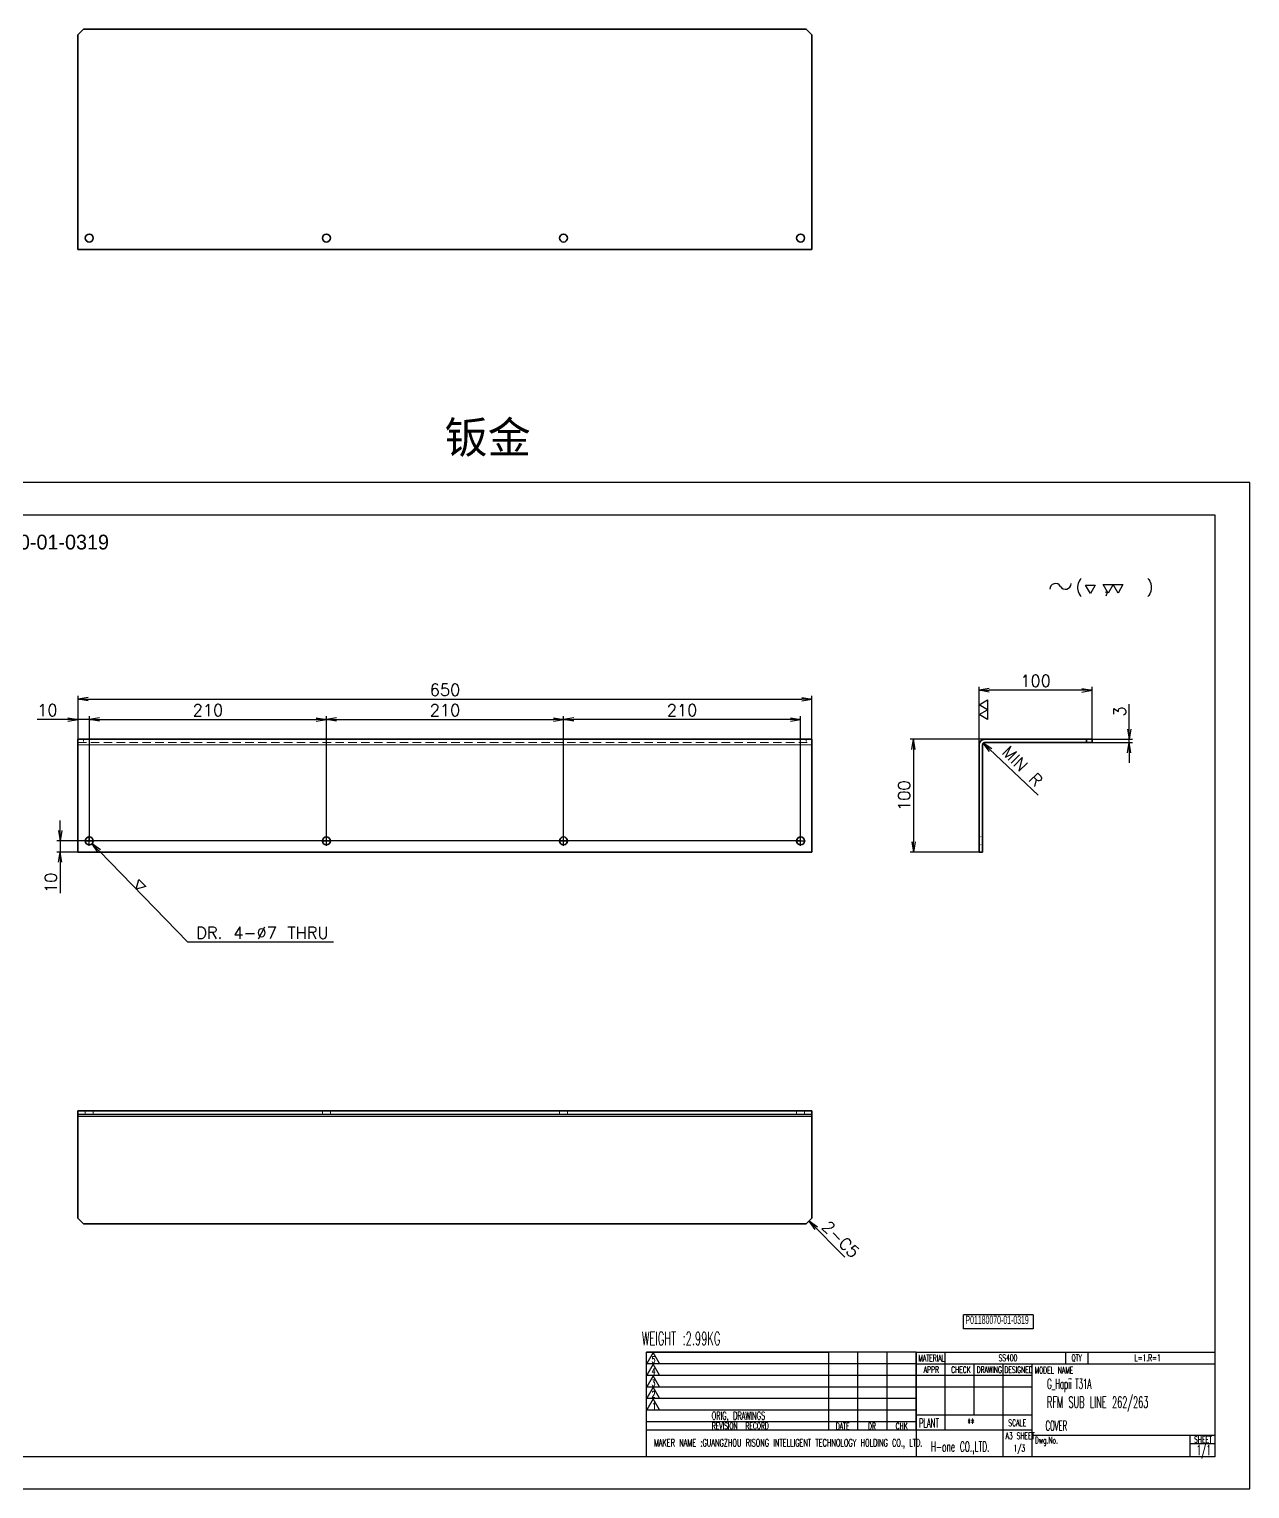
# Model space of a CAD drawing. Header units: inches. Extents: x 21 to 8642, y -3779 to 2137.
# Drawn here: x 730 to 1811, y -2633 to -1340 of the extents above; entities that cross this region are included whole.
import ezdxf

# ---------------------------------------------------------------- set-up
doc = ezdxf.new("R2010")
doc.units = ezdxf.units.IN
doc.header["$MEASUREMENT"] = 0
doc.linetypes.add('CENTER-HOKUTO', pattern=[23, 20, -1, 1, -1])
doc.linetypes.add('HIDDEN-HOKUTO', pattern=[3.8, 2.5, -1.3])
doc.layers.add('AM_HID', color=1, linetype='HIDDEN-HOKUTO', lineweight=25)
doc.layers.add('title_frame', color=7, linetype='Continuous')
doc.layers.add('word_dim', color=253, linetype='Continuous')
doc.styles.add('MX_NOTE_STANDARD', font='txt.shx', dxfattribs={"bigfont": 'bigfont.shx'})
doc.styles.get("Standard").update_dxf_attribs({"font": 'txt', "bigfont": 'gbcbig.shx'})
doc.dimstyles.new('副本 STANDARD1-3', dxfattribs={"dimscale": 3, "dimtxt": 3.5, "dimasz": 3, "dimexe": 1, "dimexo": 0, "dimgap": 1, "dimtad": 3, "dimdsep": 46, "dimtxsty": 'Standard', "dimblk1": 'OPEN', "dimblk2": 'OPEN', "dimsah": 1, "dimcen": 0, "dimclrd": 256, "dimclre": 256, "dimclrt": 3, "dimadec": 0, "dimazin": 0, "dimtfac": 1, "dimtmove": 0, "dimatfit": 3, "dimldrblk": 'OPEN', "dimfxl": 1, "dimtolj": 1, "dimtzin": 0, "dimarcsym": 0})

# ---------------------------------------------------------------- blocks, each defined once
blk = doc.blocks.new('shiage0')
at = {"layer": 'word_dim', "color": 3, "linetype": 'Continuous'}
for centre, start, end in [((1.69, 0), 30, 180), ((4.61, 1.69), 210, 0)]:
    blk.add_arc(centre, 1.69, start, end, dxfattribs=at)
blk = doc.blocks.new('11')
at = {"layer": 'title_frame', "color": 3, "linetype": 'Continuous'}
for points in [[(15.1, 3.38), (13.66, 5.88), (16.55, 5.88)], [(20.38, 3.57), (18.93, 6.07), (24.71, 6.07), (23.27, 3.57), (21.82, 6.07)]]:
    blk.add_lwpolyline(points, close=True, dxfattribs=at)
blk.add_blockref('shiage0', (3.13, 4.67), dxfattribs=at)
blk.add_text('(  ,   )', height=3.5, dxfattribs=at).set_placement((10.71, 3.7))
blk = doc.blocks.new('_Open')
at = {"color": 0, "lineweight": -2}
for p, q in [((-1, 0.17), (0, 0)), ((-1, -0.17), (0, 0)), ((0, 0), (-1, 0))]:
    blk.add_line(p, q, dxfattribs=at)
blk = doc.blocks.new('*D280')
at = {"layer": 'DEFPOINTS', "color": 0, "linetype": 'Continuous', "transparency": 16777216}
for p in [(1422.8, -1933.7), (772.8, -2069.1), (1422.8, -2069.1)]:
    blk.add_point(p, dxfattribs=at)
at = {"layer": 'word_dim', "linetype": 'Continuous', "lineweight": -2, "transparency": 16777216}
for p, q in [((772.8, -2069.1), (772.8, -1930.7)), ((781.8, -1933.7), (1413.8, -1933.7)), ((1422.8, -2069.1), (1422.8, -1930.7))]:
    blk.add_line(p, q, dxfattribs=at)
at = {"layer": 'word_dim', "linetype": 'Continuous', "lineweight": -2, "transparency": 16777216, "xscale": 9, "yscale": 9, "zscale": 9, "rotation": 180}
blk.add_blockref('_Open', (772.8, -1933.7), dxfattribs=at)
at = {"layer": 'word_dim', "linetype": 'Continuous', "lineweight": -2, "transparency": 16777216, "xscale": 9, "yscale": 9, "zscale": 9}
blk.add_blockref('_Open', (1422.8, -1933.7), dxfattribs=at)
at = {"layer": 'word_dim', "color": 3, "linetype": 'Continuous', "transparency": 16777216, "insert": (1097.8, -1925.4), "char_height": 10.5, "attachment_point": 5}
blk.add_mtext('\\A1;650', dxfattribs=at)
blk = doc.blocks.new('*D281')
at = {"layer": 'DEFPOINTS', "color": 0, "linetype": 'Continuous', "transparency": 16777216}
for p in [(772.8, -1951.7), (772.8, -2059.1), (782.8, -2059.1)]:
    blk.add_point(p, dxfattribs=at)
at = {"layer": 'word_dim', "linetype": 'Continuous', "lineweight": -2, "transparency": 16777216}
for p, q in [((763.8, -1951.7), (736.5, -1951.7)), ((772.8, -2059.1), (772.8, -1948.7)), ((782.8, -1951.7), (772.8, -1951.7)), ((782.8, -2059.1), (782.8, -1948.7)), ((791.8, -1951.7), (800.8, -1951.7))]:
    blk.add_line(p, q, dxfattribs=at)
at = {"layer": 'word_dim', "linetype": 'Continuous', "lineweight": -2, "transparency": 16777216, "xscale": 9, "yscale": 9, "zscale": 9}
blk.add_blockref('_Open', (772.8, -1951.7), dxfattribs=at)
at = {"layer": 'word_dim', "linetype": 'Continuous', "lineweight": -2, "transparency": 16777216, "xscale": 9, "yscale": 9, "zscale": 9, "rotation": 180}
blk.add_blockref('_Open', (782.8, -1951.7), dxfattribs=at)
at = {"layer": 'word_dim', "color": 3, "linetype": 'Continuous', "transparency": 16777216, "insert": (745.6, -1943.4), "char_height": 10.5, "attachment_point": 5}
blk.add_mtext('\\A1;10', dxfattribs=at)
blk = doc.blocks.new('*D282')
at = {"layer": 'DEFPOINTS', "color": 0, "linetype": 'Continuous', "transparency": 16777216}
for p in [(1412.8, -2059.1), (756.9, -2069.1), (782.8, -2069.1)]:
    blk.add_point(p, dxfattribs=at)
at = {"layer": 'word_dim', "linetype": 'Continuous', "lineweight": -2, "transparency": 16777216}
for p, q in [((756.9, -2050.1), (756.9, -2041.1)), ((1412.8, -2059.1), (753.9, -2059.1)), ((756.9, -2059.1), (756.9, -2069.1)), ((782.8, -2069.1), (753.9, -2069.1)), ((756.9, -2078.1), (756.9, -2105.4))]:
    blk.add_line(p, q, dxfattribs=at)
at = {"layer": 'word_dim', "linetype": 'Continuous', "lineweight": -2, "transparency": 16777216, "xscale": 9, "yscale": 9, "zscale": 9}
for p, rotation in [((756.9, -2059.1), 270), ((756.9, -2069.1), 90)]:
    blk.add_blockref('_Open', p, dxfattribs=dict(at, rotation=rotation))
at = {"layer": 'word_dim', "color": 3, "linetype": 'Continuous', "transparency": 16777216, "insert": (748.7, -2096.3), "char_height": 10.5, "attachment_point": 5, "rotation": 90}
blk.add_mtext('\\A1;10', dxfattribs=at)
blk = doc.blocks.new('*D283')
at = {"layer": 'DEFPOINTS', "color": 0, "linetype": 'Continuous', "transparency": 16777216}
for p in [(992.8, -1951.7), (782.8, -2059.1), (992.8, -2059.1)]:
    blk.add_point(p, dxfattribs=at)
at = {"layer": 'word_dim', "linetype": 'Continuous', "lineweight": -2, "transparency": 16777216}
for p, q in [((782.8, -2059.1), (782.8, -1948.7)), ((791.8, -1951.7), (983.8, -1951.7)), ((992.8, -2059.1), (992.8, -1948.7))]:
    blk.add_line(p, q, dxfattribs=at)
at = {"layer": 'word_dim', "linetype": 'Continuous', "lineweight": -2, "transparency": 16777216, "xscale": 9, "yscale": 9, "zscale": 9, "rotation": 180}
blk.add_blockref('_Open', (782.8, -1951.7), dxfattribs=at)
at = {"layer": 'word_dim', "linetype": 'Continuous', "lineweight": -2, "transparency": 16777216, "xscale": 9, "yscale": 9, "zscale": 9}
blk.add_blockref('_Open', (992.8, -1951.7), dxfattribs=at)
at = {"layer": 'word_dim', "color": 3, "linetype": 'Continuous', "transparency": 16777216, "insert": (887.8, -1943.4), "char_height": 10.5, "attachment_point": 5}
blk.add_mtext('\\A1;210', dxfattribs=at)
blk = doc.blocks.new('*D284')
at = {"layer": 'DEFPOINTS', "color": 0, "linetype": 'Continuous', "transparency": 16777216}
for p in [(1202.8, -1951.7), (992.8, -2059.1), (1202.8, -2059.1)]:
    blk.add_point(p, dxfattribs=at)
at = {"layer": 'word_dim', "linetype": 'Continuous', "lineweight": -2, "transparency": 16777216}
for p, q in [((992.8, -2059.1), (992.8, -1948.7)), ((1001.8, -1951.7), (1193.8, -1951.7)), ((1202.8, -2059.1), (1202.8, -1948.7))]:
    blk.add_line(p, q, dxfattribs=at)
at = {"layer": 'word_dim', "linetype": 'Continuous', "lineweight": -2, "transparency": 16777216, "xscale": 9, "yscale": 9, "zscale": 9, "rotation": 180}
blk.add_blockref('_Open', (992.8, -1951.7), dxfattribs=at)
at = {"layer": 'word_dim', "linetype": 'Continuous', "lineweight": -2, "transparency": 16777216, "xscale": 9, "yscale": 9, "zscale": 9}
blk.add_blockref('_Open', (1202.8, -1951.7), dxfattribs=at)
at = {"layer": 'word_dim', "color": 3, "linetype": 'Continuous', "transparency": 16777216, "insert": (1097.8, -1943.4), "char_height": 10.5, "attachment_point": 5}
blk.add_mtext('\\A1;210', dxfattribs=at)
blk = doc.blocks.new('*D285')
at = {"layer": 'DEFPOINTS', "color": 0, "linetype": 'Continuous', "transparency": 16777216}
for p in [(1202.8, -1951.7), (1202.8, -2059.1), (1412.8, -2059.1)]:
    blk.add_point(p, dxfattribs=at)
at = {"layer": 'word_dim', "linetype": 'Continuous', "lineweight": -2, "transparency": 16777216}
for p, q in [((1202.8, -2059.1), (1202.8, -1948.7)), ((1403.8, -1951.7), (1211.8, -1951.7)), ((1412.8, -2059.1), (1412.8, -1948.7))]:
    blk.add_line(p, q, dxfattribs=at)
at = {"layer": 'word_dim', "linetype": 'Continuous', "lineweight": -2, "transparency": 16777216, "xscale": 9, "yscale": 9, "zscale": 9, "rotation": 180}
blk.add_blockref('_Open', (1202.8, -1951.7), dxfattribs=at)
at = {"layer": 'word_dim', "linetype": 'Continuous', "lineweight": -2, "transparency": 16777216, "xscale": 9, "yscale": 9, "zscale": 9}
blk.add_blockref('_Open', (1412.8, -1951.7), dxfattribs=at)
at = {"layer": 'word_dim', "color": 3, "linetype": 'Continuous', "transparency": 16777216, "insert": (1307.8, -1943.4), "char_height": 10.5, "attachment_point": 5}
blk.add_mtext('\\A1;210', dxfattribs=at)
blk = doc.blocks.new('*D286')
at = {"layer": 'DEFPOINTS', "color": 0, "linetype": 'Continuous', "transparency": 16777216}
for p in [(1570.9, -1925.8), (1570.9, -1974.1), (1670.9, -1969.1)]:
    blk.add_point(p, dxfattribs=at)
at = {"layer": 'word_dim', "linetype": 'Continuous', "lineweight": -2, "transparency": 16777216}
for p, q in [((1570.9, -1974.1), (1570.9, -1922.8)), ((1661.9, -1925.8), (1579.9, -1925.8)), ((1670.9, -1969.1), (1670.9, -1922.8))]:
    blk.add_line(p, q, dxfattribs=at)
at = {"layer": 'word_dim', "linetype": 'Continuous', "lineweight": -2, "transparency": 16777216, "xscale": 9, "yscale": 9, "zscale": 9, "rotation": 180}
blk.add_blockref('_Open', (1570.9, -1925.8), dxfattribs=at)
at = {"layer": 'word_dim', "linetype": 'Continuous', "lineweight": -2, "transparency": 16777216, "xscale": 9, "yscale": 9, "zscale": 9}
blk.add_blockref('_Open', (1670.9, -1925.8), dxfattribs=at)
at = {"layer": 'word_dim', "color": 3, "linetype": 'Continuous', "transparency": 16777216, "insert": (1620.9, -1917.5), "char_height": 10.5, "attachment_point": 5}
blk.add_mtext('\\A1;100', dxfattribs=at)
blk = doc.blocks.new('*D287')
at = {"layer": 'DEFPOINTS', "color": 0, "linetype": 'Continuous', "transparency": 16777216}
for p in [(1670.9, -1969.1), (1512.7, -2069.1), (1573.9, -2069.1)]:
    blk.add_point(p, dxfattribs=at)
at = {"layer": 'word_dim', "linetype": 'Continuous', "lineweight": -2, "transparency": 16777216}
for p, q in [((1670.9, -1969.1), (1509.7, -1969.1)), ((1512.7, -1978.1), (1512.7, -2060.1)), ((1573.9, -2069.1), (1509.7, -2069.1))]:
    blk.add_line(p, q, dxfattribs=at)
at = {"layer": 'word_dim', "linetype": 'Continuous', "lineweight": -2, "transparency": 16777216, "xscale": 9, "yscale": 9, "zscale": 9}
for p, rotation in [((1512.7, -1969.1), 90), ((1512.7, -2069.1), 270)]:
    blk.add_blockref('_Open', p, dxfattribs=dict(at, rotation=rotation))
at = {"layer": 'word_dim', "color": 3, "linetype": 'Continuous', "transparency": 16777216, "insert": (1504.4, -2019.1), "char_height": 10.5, "attachment_point": 5, "rotation": 90}
blk.add_mtext('\\A1;100', dxfattribs=at)
blk = doc.blocks.new('*D288')
at = {"layer": 'DEFPOINTS', "color": 0, "linetype": 'Continuous', "transparency": 16777216}
for p in [(1670.9, -1969.1), (1670.9, -1972.1), (1703.7, -1969.1)]:
    blk.add_point(p, dxfattribs=at)
at = {"layer": 'word_dim', "linetype": 'Continuous', "lineweight": -2, "transparency": 16777216}
for p, q in [((1703.7, -1960.1), (1703.7, -1938.1)), ((1670.9, -1969.1), (1706.7, -1969.1)), ((1670.9, -1972.1), (1706.7, -1972.1)), ((1703.7, -1972.1), (1703.7, -1969.1)), ((1703.7, -1981.1), (1703.7, -1990.1))]:
    blk.add_line(p, q, dxfattribs=at)
at = {"layer": 'word_dim', "linetype": 'Continuous', "lineweight": -2, "transparency": 16777216, "xscale": 9, "yscale": 9, "zscale": 9}
for p, rotation in [((1703.7, -1969.1), 270), ((1703.7, -1972.1), 90)]:
    blk.add_blockref('_Open', p, dxfattribs=dict(at, rotation=rotation))
at = {"layer": 'word_dim', "color": 3, "linetype": 'Continuous', "transparency": 16777216, "insert": (1695.5, -1944.6), "char_height": 10.5, "attachment_point": 5, "rotation": 90}
blk.add_mtext('\\A1;3', dxfattribs=at)
blk = doc.blocks.new('shiage2')
at = {"layer": 'word_dim', "color": 3, "linetype": 'Continuous'}
for p, q in [((-1.44, 2.5), (4.33, 2.5)), ((0, 0), (-1.44, 2.5)), ((1.44, 2.5), (0, 0)), ((2.89, 0), (1.44, 2.5)), ((4.33, 2.5), (2.89, 0))]:
    blk.add_line(p, q, dxfattribs=at)
blk = doc.blocks.new('*D289')
at = {"layer": 'DEFPOINTS', "color": 0, "linetype": 'Continuous', "transparency": 16777216}
for p in [(780.3, -2056.6), (785.2, -2061.7)]:
    blk.add_point(p, dxfattribs=at)
at = {"layer": 'word_dim', "linetype": 'Continuous', "lineweight": -2, "transparency": 16777216}
for p, q in [((870.1, -2148.7), (791.5, -2068.1)), ((999.1, -2148.7), (870.1, -2148.7))]:
    blk.add_line(p, q, dxfattribs=at)
at = {"layer": 'word_dim', "linetype": 'Continuous', "lineweight": -2, "transparency": 16777216, "xscale": 9, "yscale": 9, "zscale": 9, "rotation": 134.2728589700893}
blk.add_blockref('_Open', (785.2, -2061.7), dxfattribs=at)
at = {"layer": 'word_dim', "color": 3, "linetype": 'Continuous', "transparency": 16777216, "insert": (936.1, -2140.5), "char_height": 10.5, "attachment_point": 5}
blk.add_mtext('\\A1;DR. 4-∅7 THRU', dxfattribs=at)
blk = doc.blocks.new('shiage1')
at = {"layer": 'word_dim', "color": 3, "linetype": 'Continuous'}
for p, q in [((0, 0), (-1.44, 2.5)), ((-1.44, 2.5), (1.44, 2.5)), ((1.44, 2.5), (0, 0))]:
    blk.add_line(p, q, dxfattribs=at)

msp = doc.modelspace()

# ---------------------------------------------------------------- linework, layer by layer
at = {"color": 7, "lineweight": 35, "ltscale": 0.176777}
for p, q in [((777.752, -1340.365), (772.752, -1345.365)), ((1417.752, -1340.365), (1422.752, -1345.365)), ((777.752, -2398.334), (772.752, -2393.334)), ((1417.752, -2398.334), (1422.752, -2393.334))]:
    msp.add_line(p, q, dxfattribs=at)
at = {"color": 7, "lineweight": 35}
for p, q in [((777.752, -1340.365), (1417.752, -1340.365)), ((772.752, -1345.365), (772.752, -1440.365)), ((1422.752, -1345.365), (1422.752, -1440.365)), ((772.752, -1440.365), (772.752, -1535.365)), ((1422.752, -1440.365), (1422.752, -1535.365)), ((772.752, -1535.365), (1422.752, -1535.365)), ((772.752, -1969.145), (1422.752, -1969.145)), ((772.752, -1974.145), (772.752, -2069.145)), ((1422.752, -1974.145), (1422.752, -2069.145)), ((1570.888, -1974.145), (1570.888, -2069.145)), ((1573.888, -1974.145), (1573.888, -2069.145)), ((1665.888, -1969.145), (1575.888, -1969.145)), ((1665.888, -1972.145), (1575.888, -1972.145)), ((772.752, -2069.145), (1422.752, -2069.145)), ((772.752, -2298.334), (1422.752, -2298.334)), ((772.752, -2301.334), (1422.752, -2301.334)), ((772.752, -2393.334), (772.752, -2303.334)), ((1422.752, -2393.334), (1422.752, -2303.334)), ((777.752, -2398.334), (1417.752, -2398.334))]:
    msp.add_line(p, q, dxfattribs=at)
at = {"color": 7, "lineweight": 35, "ltscale": 0.125}
for p, q in [((772.752, -1974.145), (772.752, -1969.145)), ((1422.752, -1974.145), (1422.752, -1969.145)), ((1670.888, -1969.145), (1665.888, -1969.145)), ((1670.888, -1972.145), (1665.888, -1972.145))]:
    msp.add_line(p, q, dxfattribs=at)
at = {"color": 7, "lineweight": 13}
for p, q in [((772.752, -1974.145), (1422.752, -1974.145)), ((772.752, -2303.334), (1422.752, -2303.334))]:
    msp.add_line(p, q, dxfattribs=at)
at = {"color": 7, "lineweight": 35, "ltscale": 0.075}
for p, q in [((1665.888, -1972.145), (1665.888, -1969.145)), ((1670.888, -1972.145), (1670.888, -1969.145)), ((1570.888, -2069.145), (1573.888, -2069.145)), ((772.752, -2298.334), (772.752, -2301.334)), ((1422.752, -2298.334), (1422.752, -2301.334))]:
    msp.add_line(p, q, dxfattribs=at)
at = {"color": 2, "linetype": 'CENTER-HOKUTO'}
for p, q in [((782.752, -2063.52), (782.752, -2054.77)), ((992.752, -2063.52), (992.752, -2054.77)), ((1202.752, -2063.52), (1202.752, -2054.77)), ((1412.752, -2063.52), (1412.752, -2054.77)), ((778.377, -2059.145), (787.127, -2059.145)), ((988.377, -2059.145), (997.127, -2059.145)), ((1198.377, -2059.145), (1207.127, -2059.145)), ((1408.377, -2059.145), (1417.127, -2059.145))]:
    msp.add_line(p, q, dxfattribs=at)
at = {"color": 7, "lineweight": 35, "ltscale": 0.05}
for p, q in [((772.752, -2303.334), (772.752, -2301.334)), ((1422.752, -2303.334), (1422.752, -2301.334))]:
    msp.add_line(p, q, dxfattribs=at)
at = {"color": 7, "lineweight": 35}
for centre in [(782.752, -1525.365), (992.752, -1525.365), (1202.752, -1525.365), (1412.752, -1525.365), (782.752, -2059.145), (992.752, -2059.145), (1202.752, -2059.145), (1412.752, -2059.145)]:
    msp.add_circle(centre, 3.5, dxfattribs=at)
for radius in [5, 2]:
    msp.add_arc((1575.888, -1974.145), radius, 90.000003, 180.000005, dxfattribs=at)
at = {"layer": 'AM_HID', "lineweight": 13, "ltscale": 3}
for p, q in [((772.752, -1972.145), (1422.752, -1972.145)), ((772.752, -1974.145), (1422.752, -1974.145))]:
    msp.add_line(p, q, dxfattribs=at)
at = {"layer": 'AM_HID', "lineweight": 13, "ltscale": 0.075}
for p, q in [((777.752, -1972.145), (777.752, -1969.145)), ((1417.752, -1972.145), (1417.752, -1969.145)), ((1665.888, -1972.145), (1665.888, -1969.145)), ((1570.888, -2055.645), (1573.888, -2055.645)), ((1570.888, -2055.645), (1573.888, -2055.645)), ((1570.888, -2055.645), (1573.888, -2055.645)), ((1570.888, -2055.645), (1573.888, -2055.645)), ((1570.888, -2062.645), (1573.888, -2062.645)), ((1570.888, -2062.645), (1573.888, -2062.645)), ((1570.888, -2062.645), (1573.888, -2062.645)), ((1570.888, -2062.645), (1573.888, -2062.645)), ((779.252, -2298.334), (779.252, -2301.334)), ((786.252, -2298.334), (786.252, -2301.334)), ((989.252, -2298.334), (989.252, -2301.334)), ((996.252, -2298.334), (996.252, -2301.334)), ((1199.252, -2298.334), (1199.252, -2301.334)), ((1206.252, -2298.334), (1206.252, -2301.334)), ((1409.252, -2298.334), (1409.252, -2301.334)), ((1416.252, -2298.334), (1416.252, -2301.334))]:
    msp.add_line(p, q, dxfattribs=at)
at = {"layer": 'AM_HID', "lineweight": 13}
msp.add_line((772.752, -2303.334), (1422.752, -2303.334), dxfattribs=at)
at = {"layer": 'title_frame'}
for p, q in [((1557.121, -2491.326), (1557.121, -2478.725)), ((1618.705, -2478.725), (1557.121, -2478.725)), ((1618.705, -2478.725), (1618.705, -2491.326)), ((1618.705, -2491.326), (1557.121, -2491.326)), ((1276.162, -2604.53), (1276.162, -2511.92)), ((1276.162, -2511.92), (1437.862, -2511.92)), ((1515.037, -2511.92), (1276.162, -2511.92)), ((1282.102, -2512.283), (1276.463, -2522.05)), ((1287.741, -2522.05), (1282.102, -2512.283)), ((1437.862, -2581.01), (1437.862, -2511.92)), ((1463.587, -2581.01), (1463.587, -2511.92)), ((1463.587, -2581.01), (1463.587, -2511.92)), ((1489.312, -2581.01), (1489.312, -2511.92)), ((1489.312, -2581.01), (1489.312, -2511.92)), ((1515.037, -2511.92), (1515.037, -2522.21)), ((1515.037, -2511.92), (1515.037, -2604.53)), ((1515.037, -2511.92), (1515.037, -2604.53)), ((1515.037, -2581.01), (1515.037, -2511.92)), ((1515.037, -2511.92), (1779.637, -2511.92)), ((1540.762, -2581.01), (1540.762, -2511.92)), ((1647.337, -2511.92), (1647.337, -2522.21)), ((1667.055, -2511.92), (1667.055, -2522.21)), ((1437.862, -2522.21), (1276.162, -2522.21)), ((1515.037, -2522.21), (1276.162, -2522.21)), ((1437.862, -2532.5), (1276.162, -2532.5)), ((1515.037, -2532.5), (1276.162, -2532.5)), ((1276.463, -2522.05), (1287.741, -2522.05)), ((1282.102, -2522.506), (1276.463, -2532.273)), ((1276.463, -2532.273), (1287.741, -2532.273)), ((1282.102, -2532.883), (1276.463, -2542.65)), ((1287.741, -2532.273), (1282.102, -2522.506)), ((1287.741, -2542.65), (1282.102, -2532.883)), ((1515.037, -2522.21), (1779.637, -2522.21)), ((1617.937, -2532.5), (1515.037, -2532.5)), ((1566.487, -2567.496), (1566.487, -2522.21)), ((1592.212, -2604.53), (1592.212, -2522.21)), ((1617.937, -2604.53), (1617.937, -2522.21)), ((1437.862, -2542.79), (1276.162, -2542.79)), ((1515.037, -2542.79), (1276.162, -2542.79)), ((1276.463, -2542.65), (1287.741, -2542.65)), ((1282.102, -2542.918), (1276.463, -2552.685)), ((1287.741, -2552.685), (1282.102, -2542.918)), ((1617.937, -2542.79), (1515.037, -2542.79)), ((1437.862, -2553.08), (1276.162, -2553.08)), ((1515.037, -2553.08), (1276.162, -2553.08)), ((1276.463, -2552.685), (1287.741, -2552.685)), ((1282.102, -2553.295), (1276.463, -2563.062)), ((1287.741, -2563.062), (1282.102, -2553.295)), ((1437.862, -2563.37), (1276.162, -2563.37)), ((1515.037, -2563.37), (1276.162, -2563.37)), ((1276.463, -2563.062), (1287.741, -2563.062)), ((1515.037, -2567.496), (1617.937, -2567.496)), ((1437.862, -2573.66), (1276.162, -2573.66)), ((1515.037, -2573.66), (1276.162, -2573.66)), ((1515.037, -2581.01), (1276.162, -2581.01)), ((1617.937, -2581.01), (1515.037, -2581.01)), ((1617.937, -2585.42), (1779.637, -2585.42)), ((1757.587, -2585.42), (1757.587, -2604.53)), ((1757.587, -2592.77), (1779.637, -2592.77)), ((1779.637, -2604.53), (1617.937, -2604.53))]:
    msp.add_line(p, q, dxfattribs=at)
at = {"layer": 'title_frame', "color": 4}
msp.add_lwpolyline([(1810.612, -1741.918), (550.612, -1741.918), (550.612, -2632.918), (1810.612, -2632.918)], close=True, dxfattribs=at)
at = {"layer": 'title_frame'}
msp.add_lwpolyline([(581.587, -1770.305), (1779.637, -1770.305), (1779.637, -2604.53), (581.587, -2604.53)], close=True, dxfattribs=at)

# ---------------------------------------------------------------- block references
at = {"layer": 'word_dim', "linetype": 'Continuous', "ltscale": 2, "xscale": 3, "yscale": 3, "zscale": 3}
msp.add_blockref('11', (1624.075, -1850.359), dxfattribs=at)
at = {"layer": 'word_dim', "color": 3, "linetype": 'Continuous', "yscale": 3, "zscale": 3}
for name, p, xscale, rotation in [('shiage2', (1570.888, -1938.689), 3, 270), ('shiage1', (824.345, -2101.807), 2.999999999998555, 314.2728589700204)]:
    msp.add_blockref(name, p, dxfattribs=dict(at, xscale=xscale, rotation=rotation))

# ---------------------------------------------------------------- texts
at = {"linetype": 'Continuous', "ltscale": 2, "insert": (1097.398, -1687.89), "char_height": 28, "width": 97.82245, "attachment_point": 1}
msp.add_mtext('{\\fMicrosoft YaHei|b0|i0|c134|p34;\\C3;钣金}', dxfattribs=at)
at = {"linetype": 'Continuous', "insert": (1631.069, -2541.47), "char_height": 9, "width": 152.7, "attachment_point": 4}
msp.add_mtext('{\\Fromans,bigfont|c134;\\W0.5;\\C3;G\\Fromans,bigfont|c128;_Hapii T\\Fromans,bigfont|c134;31\\Fromans,bigfont|c128;A}', dxfattribs=at)
at = {"layer": 'title_frame', "color": 3, "style": 'MX_NOTE_STANDARD'}
for s, height, width, p in [('WEIGHT :2.99KG ', 11.76, 0.545, (1272.267, -2505.635)), ('5', 5.639, 0.545, (1280.918, -2521.387)), ('MATERIAL', 5.8, 0.545, (1517.053, -2520.115)), ('SS400', 5.8, 0.545, (1588.157, -2519.863)), ('QTY', 5.8, 0.545, (1652.656, -2519.863)), ('L=1.R=1', 5.8, 0.545, (1708.54, -2519.863)), ('4', 5.639, 0.545, (1280.918, -2531.61)), ('APPR', 5.8, 0.545, (1521.84, -2530.32)), ('CHECK', 5.8, 0.545, (1546.128, -2530.32)), ('DRAWING', 5.8, 0.545, (1568.687, -2530.32)), ('DESIGNED', 5.8, 0.545, (1593.261, -2530.32)), ('MODEL NAME', 5.8, 0.545, (1620.046, -2530.762)), ('3', 5.639, 0.545, (1280.918, -2541.987)), ('2', 5.639, 0.545, (1280.918, -2552.022)), ('1', 5.639, 0.545, (1281.507, -2562.399)), ('RFM SUB LINE 262/263', 9.9, 0.5341, (1630.954, -2561.177)), ('ORIG, DRAWINGS', 7.08893, 0.545, (1333.984, -2571.714)), ('PLANT', 8.0556, 0.545, (1517.545, -2578.749)), ('**', 8.0556, 0.545, (1560.616, -2578.749)), ('SCALE', 5.8, 0.545, (1596.789, -2577.427)), ('REVISION  RECORD', 5.80003, 0.545, (1334.134, -2580.059)), ('DATE', 5.8, 0.545, (1443.974, -2580.298)), ('DR', 5.8, 0.545, (1472.456, -2580.329)), ('CHK', 5.8, 0.545, (1496.986, -2580.231)), ('A3 SHEET', 5.8, 0.545, (1594.326, -2588.879)), ('COVER', 8.82, 0.5, (1629.712, -2581.404)), ('MAKER NAME :GUANGZHOU RISONG INTELLIGENT TECHNOLOGY HOLDING CO., LTD.', 6.48, 0.5341, (1282.834, -2595.331)), ('H-one CO.,LTD.', 8.82, 0.545, (1528.105, -2599.975)), ('1/3', 5.8, 0.545, (1601.381, -2599.917)), ('Dwg.No.', 5.8, 0.545, (1620.304, -2592.836)), ('SHEET', 5.8, 0.545, (1761.307, -2592.148)), ('1/1', 9, 0.5341, (1763.458, -2603.103))]:
    msp.add_text(s, height=height, dxfattribs=dict(at, width=width)).set_placement(p)
at = {"layer": 'title_frame', "color": 3, "insert": (1558.807, -2479.625), "char_height": 7.35, "width": 12.33211, "attachment_point": 1, "style": 'MX_NOTE_STANDARD'}
msp.add_mtext('{\\f3 of 9 Barcode|b0|i0|c0|p82;\\W0.5;P01180070-\\f3 of 9 Barcode|b0|i0|c134|p82;01\\f3 of 9 Barcode|b0|i0|c0|p82;-\\f3 of 9 Barcode|b0|i0|c134|p82;0319}', dxfattribs=at)
at = {"layer": 'word_dim', "color": 3, "linetype": 'Continuous'}
for s, p in [('MIN R', (1590.254, -1981.406)), ('2-C5', (1430.752, -2401.834))]:
    msp.add_text(s, height=10.5, rotation=315, dxfattribs=at).set_placement(p)
at = {"layer": 'word_dim', "color": 3, "linetype": 'Continuous', "insert": (633.84, -1788.012), "char_height": 13.083, "width": 300, "attachment_point": 1}
msp.add_mtext('{\\f3 of 9 Barcode|b0|i0|c0|p82;*P01180070-\\f3 of 9 Barcode|b0|i0|c134|p82;01\\f3 of 9 Barcode|b0|i0|c0|p82;-0\\f3 of 9 Barcode|b0|i0|c134|p82;319}', dxfattribs=at)

# ---------------------------------------------------------------- dimensions: what is measured, and where the dimension line sits
at = {"layer": 'word_dim', "linetype": 'Continuous'}
for base, p1, p2, picture, middle in [((1570.888, -1925.754), (1670.888, -1969.145), (1570.888, -1974.145), '*D286', (1620.888, -1917.504)), ((1422.752, -1933.687), (772.752, -2069.145), (1422.752, -2069.145), '*D280', (1097.752, -1925.437)), ((772.752, -1951.676), (782.752, -2059.145), (772.752, -2059.145), '*D281', (745.627, -1943.426)), ((992.752, -1951.676), (782.752, -2059.145), (992.752, -2059.145), '*D283', (887.752, -1943.426)), ((1202.752, -1951.676), (992.752, -2059.145), (1202.752, -2059.145), '*D284', (1097.752, -1943.426)), ((1202.752, -1951.676), (1412.752, -2059.145), (1202.752, -2059.145), '*D285', (1307.752, -1943.426))]:
    dim = msp.add_linear_dim(base=base, p1=p1, p2=p2, dimstyle='副本 STANDARD1-3', dxfattribs=at)
    dim.commit()
    dim.dimension.update_dxf_attribs({"geometry": picture, "text_midpoint": middle})
for base, p1, p2, picture, middle in [((1703.716, -1969.145), (1670.888, -1972.145), (1670.888, -1969.145), '*D288', (1695.466, -1944.645)), ((1512.658, -2069.145), (1670.888, -1969.145), (1573.888, -2069.145), '*D287', (1504.408, -2019.145)), ((756.922, -2069.145), (1412.752, -2059.145), (782.752, -2069.145), '*D282', (748.672, -2096.27))]:
    dim = msp.add_linear_dim(base=base, p1=p1, p2=p2, angle=90, dimstyle='副本 STANDARD1-3', dxfattribs=at)
    dim.commit()
    dim.dimension.update_dxf_attribs({"geometry": picture, "text_midpoint": middle})
dim = msp.add_diameter_dim_2p(p1=(780.309, -2056.639), p2=(785.196, -2061.651), text='DR. 4-<> THRU', dimstyle='副本 STANDARD1-3', override={"dimtoh": 1, "dimtofl": 0}, dxfattribs=at)
dim.commit()
dim.dimension.update_dxf_attribs({"geometry": '*D289', "text_midpoint": (936.094, -2148.732), "dimtype": 163})

# ---------------------------------------------------------------- leaders
msp.add_leader([(1574.474, -1972.73), (1623.249, -2018.596)], dimstyle='副本 STANDARD1-3', override={"dimgap": 1, "dimtad": 0}, dxfattribs=at)
msp.add_leader([(1420.252, -2395.834), (1452.072, -2427.653)], dimstyle='副本 STANDARD1-3', dxfattribs=at)

doc.saveas('drawing.dxf')
